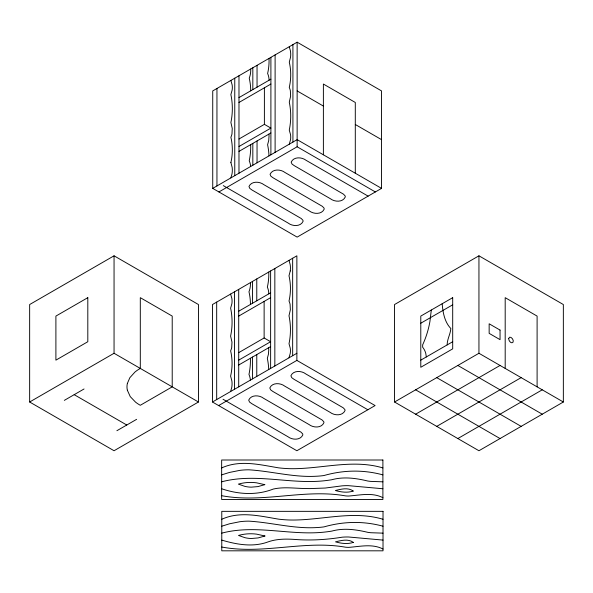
<?xml version="1.0" encoding="UTF-8"?>
<svg xmlns="http://www.w3.org/2000/svg" width="593" height="593" viewBox="0 0 593 593"><rect width="100%" height="100%" fill="white"/><g stroke="black" fill="none" stroke-linecap="round" stroke-linejoin="round"><path stroke-width="0.89" d="M447.166 344.911C447.115 339.174 450.487 334.067 450.828 328.529C444.55 321.955 442.889 312.474 442.178 303.742M431.304 310.02L429.925 321.495A95.117 95.117 0 0 1 422.676 344.807L422.653 347.216A16.1 16.1 0 0 1 425.796 353.561L426.315 356.956M290.244 270.971L288.991 275.789A56.15 56.15 0 0 1 289.013 301.051A15.826 15.826 0 0 1 290.081 304.357L290.355 309.791L288.991 315.787A68.403 68.403 0 0 1 289.013 343.725L290.244 348.128A17.241 17.241 0 0 1 290.244 353.413L288.991 357.824M127.354 383.486L129.852 377.689L134.945 372.063A34.676 34.676 0 0 1 140.304 368.438L140.304 297.671L172.215 316.091L172.215 386.851L140.304 405.278A35.157 35.157 0 0 1 135.56 402.143L130.26 396.628L127.354 390.216M230.877 177.9L231.974 174.046A20.703 20.703 0 0 0 232.13 167.293L230.877 162.467M230.61 391.528L231.7 387.674A20.703 20.703 0 0 0 231.863 380.921L230.61 376.095A56.15 56.15 0 0 0 230.633 350.834A15.826 15.826 0 0 0 231.7 347.528L231.974 342.102L230.61 336.105A68.403 68.403 0 0 0 230.633 308.16L231.863 303.757A17.241 17.241 0 0 0 231.863 298.472L230.61 294.061M289.265 144.195L290.511 139.792A17.241 17.241 0 0 0 290.511 134.5L289.265 130.097A68.403 68.403 0 0 0 289.28 102.152L290.622 96.162L290.355 90.729A15.826 15.826 0 0 0 289.265 87.423A56.15 56.15 0 0 0 289.288 62.161L290.511 57.343A20.703 20.703 0 0 0 290.355 50.59L289.265 46.728M297.137 42.185L212.731 90.914L212.731 188.381L297.137 237.111L381.544 188.381L381.544 90.914L297.137 42.185L297.137 146.775L375.369 191.947M238.979 97.6L270.897 79.173M238.979 102.47L270.897 84.043M238.979 139.014L264.396 124.345L264.396 87.794M238.979 146.515L270.897 128.095L264.396 124.345M238.979 151.385L270.897 132.965M212.731 188.381L297.137 139.644L381.544 188.381M218.913 191.947L297.137 146.775M114.056 255.813L29.65 304.543L29.65 402.002L114.056 450.739L198.462 402.002L198.462 304.543L114.056 255.813L114.056 353.272L198.462 402.002M29.65 402.002L114.056 353.272M64.326 400.371L84.058 388.971M238.712 311.221L270.623 292.801M238.712 316.091L270.623 297.671M238.712 352.642L264.13 337.966L264.13 301.422M238.712 360.144L270.623 341.724L264.13 337.966M116.888 430.718L136.627 419.325M238.712 365.014L270.623 346.594M212.464 402.002L212.464 304.543L296.871 255.813L296.871 360.403L375.102 405.568L296.871 450.739L212.464 402.002L296.871 353.272M218.639 405.568L296.871 360.403M478.944 255.813L394.538 304.543L394.538 402.002L478.944 450.739L563.35 402.002L563.35 304.543L478.944 255.813L478.944 353.272L563.35 402.002M420.785 323.222L452.696 304.802M420.785 360.144L452.696 341.724M394.538 402.002L478.944 353.272M415.641 414.188L500.047 365.458M436.745 426.374L521.151 377.637M457.84 438.553L542.247 389.823M221.656 467.929C240.039 459.538 259.904 464.771 278.754 467.87A130.971 130.971 0 0 0 289.087 468.655C320.39 469.478 351.945 458.656 382.893 467.929M221.775 519.268C240.158 510.877 260.031 516.103 278.873 519.201A130.971 130.971 0 0 0 289.206 519.987C320.516 520.81 352.064 509.995 383.019 519.268M221.656 474.874L229.469 472.443L239.78 470.375A67.469 67.469 0 0 1 248.867 469.812C271.364 471.161 293.491 477.535 316.188 476.246A83.895 83.895 0 0 0 323.882 475.549C343.525 469.982 363.161 469.56 382.893 474.874M221.775 526.206L229.587 523.782L239.898 521.714A67.469 67.469 0 0 1 248.986 521.151C271.483 522.5 293.609 528.874 316.314 527.585A83.895 83.895 0 0 0 324.008 526.88C343.644 521.314 363.287 520.891 383.019 526.206M221.656 481.812C256.154 472.658 291.363 484.911 326.194 480.545A117.607 117.607 0 0 0 331.746 479.744C343.651 476.468 355.874 478.158 367.653 480.997A58.344 58.344 0 0 0 370.699 481.39L382.893 481.812M221.775 533.144C256.28 523.99 291.482 536.25 326.32 531.884A117.607 117.607 0 0 0 331.872 531.083C343.77 527.8 355.993 529.497 367.779 532.329A58.344 58.344 0 0 0 370.825 532.722L383.019 533.144M382.893 488.751L348.439 485.66A64.222 64.222 0 0 0 342.079 485.852L325.268 488.039L309.969 488.595A250.157 250.157 0 0 1 304.55 488.506C294.135 488.321 283.558 486.72 273.269 489.062C256.673 495.548 238.349 494.466 221.656 488.751M383.019 540.09L348.558 536.991A64.222 64.222 0 0 0 342.198 537.184C326.269 539.778 310.109 540.675 293.995 539.378C285.307 538.844 276.382 538.941 268.088 541.891C253.085 547.458 236.651 544.567 221.775 540.09M221.656 495.689C262.773 503.45 304.424 488.595 345.445 495.867A27.967 27.967 0 0 0 348.699 496.03C360.055 495.199 372.167 492.168 382.893 497.675M221.775 547.028C262.892 554.789 304.543 539.926 345.571 547.206A27.967 27.967 0 0 0 348.817 547.361C360.173 546.531 372.293 543.507 383.019 549.014M297.137 90.914L323.385 106.065M355.296 124.493L381.544 139.644M368.12 196.135L306.136 160.347C301.859 156.96 293.624 156.515 291.17 162.148L292.015 164.053L294.276 165.677L343.451 194.148L345.133 195.905L345.319 196.891C342.858 202.517 334.622 202.072 330.345 198.692L285.033 172.533C280.756 169.146 272.521 168.701 270.067 174.327L270.912 176.232L273.173 177.856L322.347 206.327L324.03 208.084L324.215 209.077C321.762 214.703 313.519 214.258 309.242 210.871L263.937 184.712C259.66 181.332 251.417 180.88 248.964 186.513L249.809 188.418L252.069 190.042L301.244 218.513L302.927 220.27L303.112 221.256C300.658 226.889 292.423 226.437 288.146 223.057L223.287 185.609M457.84 365.458L542.247 414.188M436.745 377.637L521.151 426.374M415.641 389.823L500.047 438.553M367.853 409.756L305.869 373.975C301.592 370.588 293.357 370.143 290.896 375.777L291.749 377.674L294.002 379.298L343.177 407.776L344.859 409.526L345.052 410.519C342.591 416.145 334.356 415.7 330.079 412.32L284.766 386.154C280.489 382.774 272.254 382.329 269.8 387.955L270.645 389.86L272.906 391.484L322.081 419.955L323.763 421.712L323.948 422.698C321.488 428.331 313.252 427.887 308.975 424.499L263.663 398.34C259.393 394.953 251.15 394.508 248.697 400.142L249.542 402.047L251.803 403.67L300.977 432.141L302.66 433.891L302.845 434.884C300.392 440.51 292.149 440.065 287.879 436.685L223.02 399.237M74.192 394.671L126.761 425.018M230.877 80.44L232.13 84.843A17.241 17.241 0 0 1 232.13 90.129L230.877 94.539A68.403 68.403 0 0 1 230.899 122.477L232.241 128.473L231.974 133.907A15.826 15.826 0 0 1 230.885 137.213A56.15 56.15 0 0 1 230.899 162.475M288.991 260.357L290.081 264.219A20.703 20.703 0 0 1 290.244 270.971M537.102 386.851L537.102 316.091L505.192 297.671L505.192 368.423M355.296 173.223L355.296 102.47L323.385 84.043L323.385 154.803M292.92 44.616L292.92 142.083M292.653 258.244L292.653 355.711M275.108 54.904L275.108 152.364M274.841 268.525L274.841 365.992M270.897 57.336L270.897 154.803M270.623 270.964L270.623 368.423M257.043 65.334L257.043 87.171M257.043 140.956L257.043 162.793M256.776 278.955L256.776 300.792M256.776 354.584L256.776 376.422M252.826 67.765L252.826 89.602M252.826 143.395L252.826 165.232M252.559 281.393L252.559 303.231M252.559 357.023L252.559 378.853M238.979 75.763L238.979 173.223M238.712 289.391L238.712 386.851M234.761 78.194L234.761 175.661M234.494 291.823L234.494 389.29M216.949 88.483L216.949 185.943M216.682 302.104L216.682 399.571M268.733 369.521A68.899 68.899 0 0 0 267.332 358.357L268.451 354.162L268.77 349.611A17.101 17.101 0 0 0 268.585 347.772M250.402 380.113A18.894 18.894 0 0 0 248.971 374.442A68.321 68.321 0 0 0 250.409 358.268M250.446 304.454A56.276 56.276 0 0 0 248.978 291.771A21.674 21.674 0 0 0 250.424 282.646M268.777 293.861A16.441 16.441 0 0 0 267.354 287.123A56.031 56.031 0 0 0 268.748 272.054M269 155.892A68.899 68.899 0 0 0 267.599 144.729L268.718 140.534L269.037 135.982A17.101 17.101 0 0 0 268.851 134.144M250.669 166.485A18.894 18.894 0 0 0 249.238 160.814A68.321 68.321 0 0 0 250.683 144.64M250.713 90.833A56.276 56.276 0 0 0 249.245 78.143A21.674 21.674 0 0 0 250.691 69.018M269.044 80.233A16.441 16.441 0 0 0 267.621 73.495A56.031 56.031 0 0 0 269.014 58.425M127.354 390.216A15.114 15.114 0 0 1 127.354 383.486M508.72 338.596C508.498 340.59 511.336 344.392 513.101 342.087C514.368 339.53 509.513 334.741 508.72 338.536M87.808 297.671L55.898 316.091L55.898 360.144L87.808 341.724L87.808 297.671M452.696 297.671L420.785 316.091L420.785 367.275L452.696 348.854L452.696 297.671M264.789 484.659L257.925 486.601L251.232 487.157A30.91 30.91 0 0 1 244.716 486.327L238.379 484.103L241.647 483.317A45.15 45.15 0 0 1 256.472 482.806L264.789 484.659M264.908 535.99L258.044 537.94L251.358 538.496A30.91 30.91 0 0 1 244.842 537.658L238.497 535.435L241.766 534.656A45.15 45.15 0 0 1 256.591 534.145L264.908 535.99M353.191 491.048C347.416 493.013 341.123 492.146 335.379 490.515C341.057 489.158 348.047 487.201 353.191 491.048M353.309 542.387C347.535 544.352 341.242 543.477 335.497 541.846C341.183 540.497 348.173 538.54 353.309 542.387M382.893 460.005L221.656 460.005L221.656 499.484L382.893 499.484L382.893 460.005M383.019 511.344L221.775 511.344L221.775 550.815L383.019 550.815L383.019 511.344M500.047 330.079L489.151 323.793L489.151 333.362L500.047 339.656L500.047 330.079"/></g></svg>
